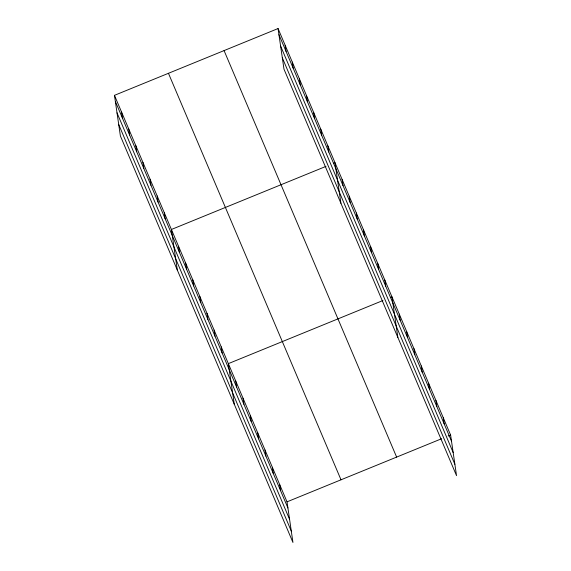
<?xml version="1.0" encoding="UTF-8"?>
<svg xmlns="http://www.w3.org/2000/svg" width="571" height="571" viewBox="0 0 571 571"><rect width="100%" height="100%" fill="white"/><g stroke="black" fill="none" stroke-linecap="round" stroke-linejoin="round"><path stroke-width="0.86" d="M114.464 95.343L287.02 501.845L292.944 542.45L120.388 135.948L114.464 95.343L278.056 28.55L450.612 435.052L456.536 475.657L283.98 69.155L278.056 28.55M326.005 166.368L171.407 229.485L177.331 270.09M333.364 163.363L334.999 162.699L340.923 203.305M382.948 300.517L228.35 363.634L234.274 404.239M390.307 297.512L391.942 296.841L397.866 337.447M287.02 501.845L441.619 438.728M448.156 436.051L450.612 435.052M278.948 34.667L451.504 441.169M280.611 46.044L453.167 452.546M282.317 57.771L454.873 464.273M224.068 50.591L396.631 457.093M168.452 73.302L341.008 479.804M115.356 101.452L287.912 507.954M117.012 112.837L289.576 519.339M118.725 124.564L291.281 531.066M443.282 417.779L444.174 423.889M435.944 400.499L436.836 406.616M428.614 383.227L429.506 389.336M421.277 365.947L422.169 372.064M413.946 348.674L414.839 354.784M406.609 331.394L407.501 337.511M399.279 314.121L400.171 320.231M384.825 280.075L385.718 286.185M377.709 263.302L378.602 269.419M370.586 246.536L371.478 252.653M363.47 229.77L364.362 235.88M356.354 212.997L357.246 219.114M349.238 196.231L350.13 202.348M342.115 179.465L343.007 185.575M327.882 145.926L328.775 152.043M320.766 129.16L321.659 135.27M313.643 112.394L314.535 118.504M306.527 95.621L307.419 101.738M299.411 78.855L300.303 84.965M292.295 62.089L293.18 68.199M285.172 45.316L286.064 51.433M279.69 484.565L280.582 490.682M272.353 467.292L273.245 473.402M265.023 450.012L265.915 456.129M257.685 432.739L258.577 438.849M250.355 415.46L251.247 421.576M243.018 398.187L243.91 404.297M235.687 380.907L236.58 387.024M221.234 346.868L222.126 352.978M214.118 330.095L215.01 336.212M206.995 313.329L207.887 319.439M199.879 296.563L200.771 302.673M192.762 279.79L193.655 285.907M185.646 263.024L186.539 269.134M178.523 246.258L179.415 252.368M164.291 212.719L165.183 218.836M157.168 195.953L158.06 202.063M150.052 179.18L150.944 185.297M142.936 162.414L143.828 168.531M135.819 145.648L136.712 151.758M128.696 128.875L129.588 134.992M121.58 112.109L122.472 118.226"/></g></svg>
